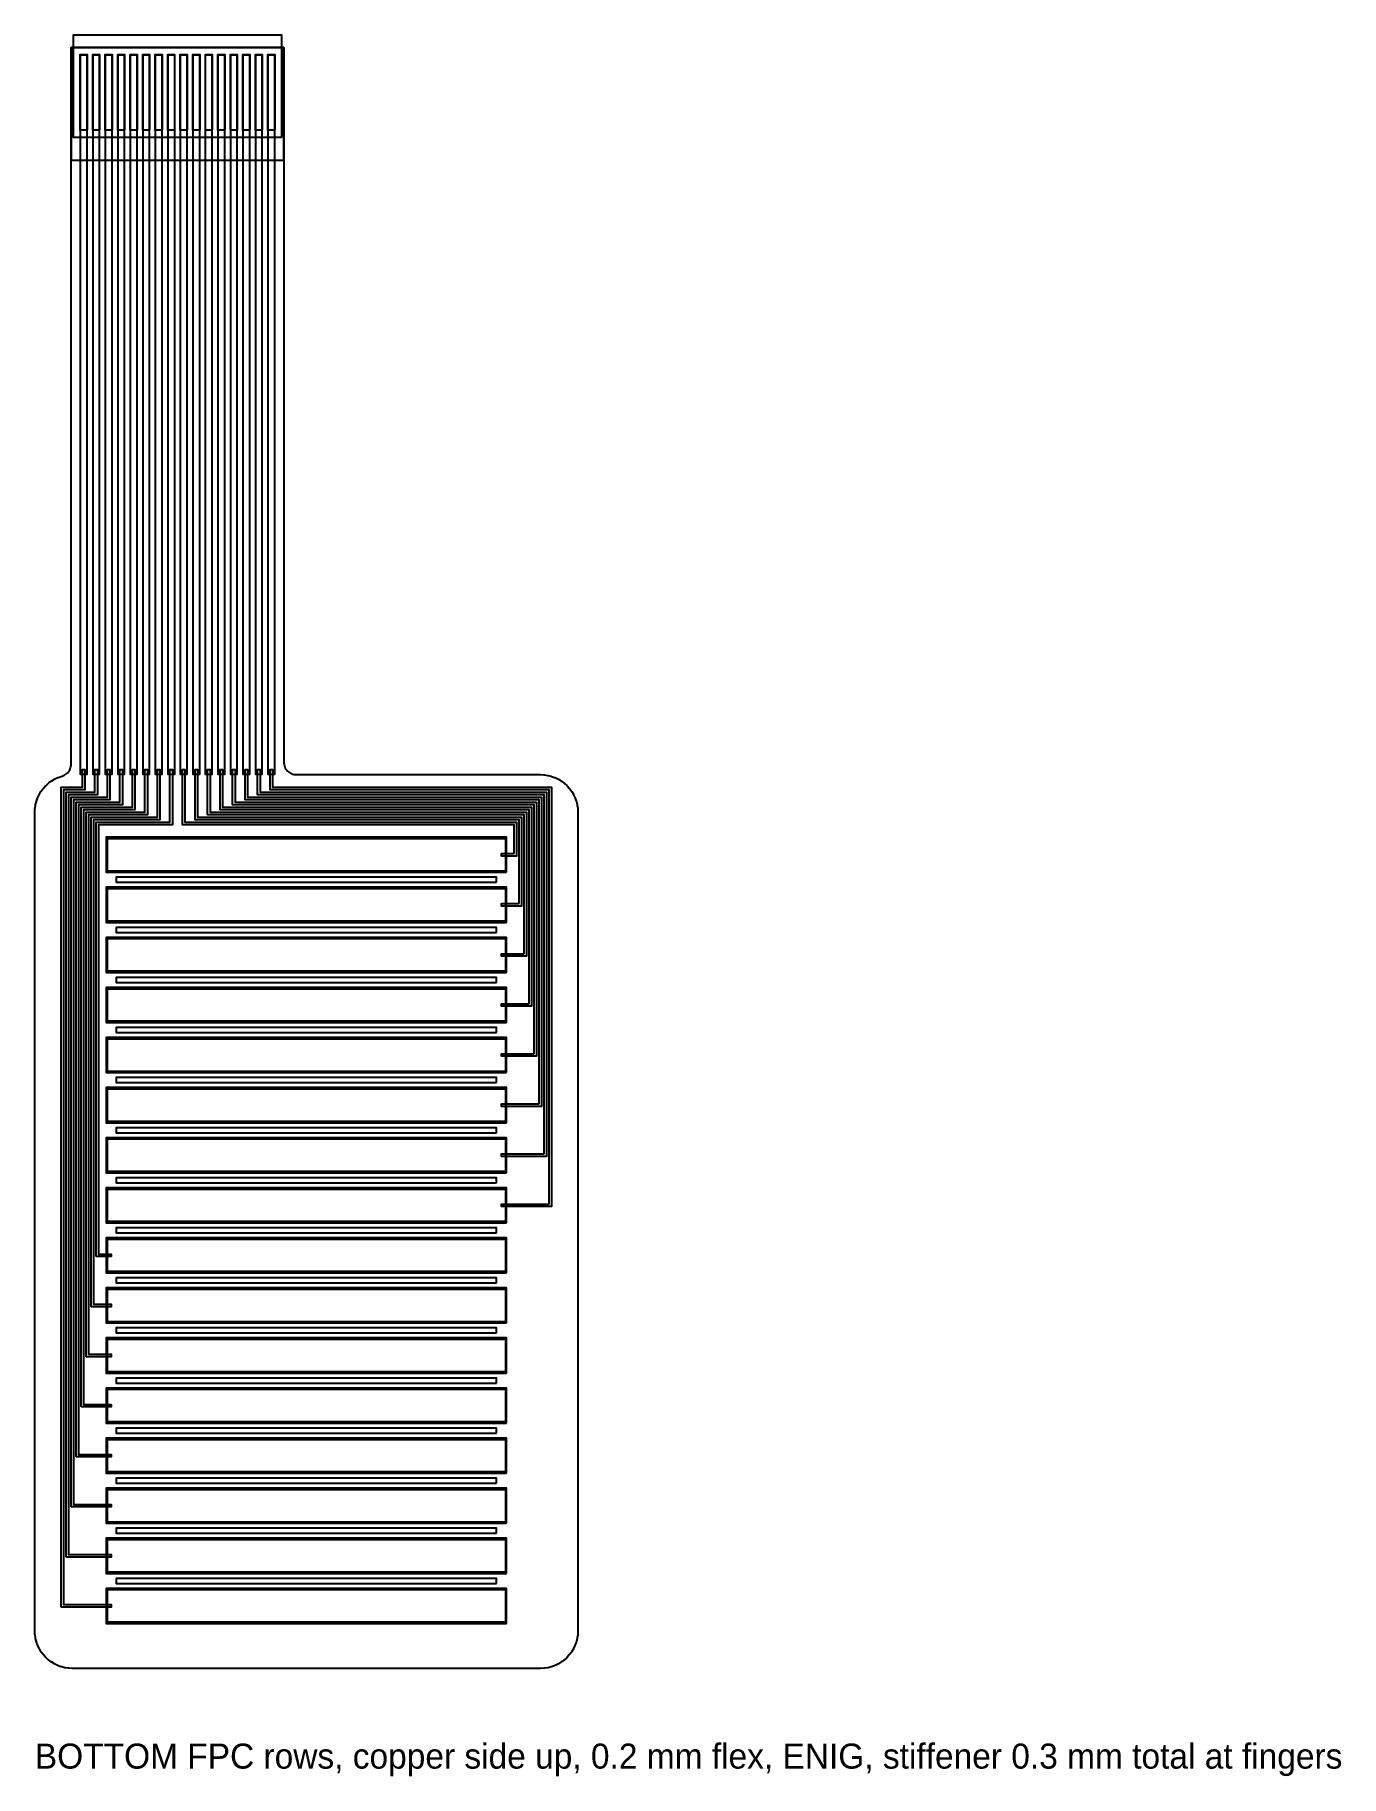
# Model space of a CAD drawing. Header units: millimetres. Extents: x -10.8 to 41.3, y -4.3 to 65.2.
import ezdxf

# ---------------------------------------------------------------- set-up
doc = ezdxf.new("R2010")
doc.units = ezdxf.units.MM
for name, color, linetype in [('COVERLAY_OPEN', 3, 'Continuous'), ('CU_ELECTRODE', 1, 'Continuous'), ('CU_TRACE', 1, 'Continuous'), ('NOTE', 8, 'Continuous'), ('OUTLINE', 7, 'Continuous'), ('SLOT', 5, 'Continuous'), ('STIFFENER', 6, 'Continuous')]:
    doc.layers.add(name, color=color, linetype=linetype)

msp = doc.modelspace()

# ---------------------------------------------------------------- linework, layer by layer
at = {"layer": 'COVERLAY_OPEN'}
for points in [[(-1, 61.15), (-9.3, 61.15), (-9.3, 65.25), (-1, 65.25), (-1, 61.15)], [(7.95, 31.85), (-7.95, 31.85), (-7.95, 33.15), (7.95, 33.15), (7.95, 31.85)], [(7.95, 29.85), (-7.95, 29.85), (-7.95, 31.15), (7.95, 31.15), (7.95, 29.85)], [(7.95, 27.85), (-7.95, 27.85), (-7.95, 29.15), (7.95, 29.15), (7.95, 27.85)], [(7.95, 25.85), (-7.95, 25.85), (-7.95, 27.15), (7.95, 27.15), (7.95, 25.85)], [(7.95, 23.85), (-7.95, 23.85), (-7.95, 25.15), (7.95, 25.15), (7.95, 23.85)], [(7.95, 21.85), (-7.95, 21.85), (-7.95, 23.15), (7.95, 23.15), (7.95, 21.85)], [(7.95, 19.85), (-7.95, 19.85), (-7.95, 21.15), (7.95, 21.15), (7.95, 19.85)], [(7.95, 17.85), (-7.95, 17.85), (-7.95, 19.15), (7.95, 19.15), (7.95, 17.85)], [(7.95, 15.85), (-7.95, 15.85), (-7.95, 17.15), (7.95, 17.15), (7.95, 15.85)], [(7.95, 13.85), (-7.95, 13.85), (-7.95, 15.15), (7.95, 15.15), (7.95, 13.85)], [(7.95, 11.85), (-7.95, 11.85), (-7.95, 13.15), (7.95, 13.15), (7.95, 11.85)], [(7.95, 9.85), (-7.95, 9.85), (-7.95, 11.15), (7.95, 11.15), (7.95, 9.85)], [(7.95, 7.85), (-7.95, 7.85), (-7.95, 9.15), (7.95, 9.15), (7.95, 7.85)], [(7.95, 5.85), (-7.95, 5.85), (-7.95, 7.15), (7.95, 7.15), (7.95, 5.85)], [(7.95, 3.85), (-7.95, 3.85), (-7.95, 5.15), (7.95, 5.15), (7.95, 3.85)], [(7.95, 1.85), (-7.95, 1.85), (-7.95, 3.15), (7.95, 3.15), (7.95, 1.85)]]:
    msp.add_lwpolyline(points, close=True, dxfattribs=at)
at = {"layer": 'CU_ELECTRODE'}
for points in [[(-8.75, 61.45), (-8.75, 64.45), (-9.05, 64.45), (-9.05, 61.45), (-8.75, 61.45)], [(-8.25, 61.45), (-8.25, 64.45), (-8.55, 64.45), (-8.55, 61.45), (-8.25, 61.45)], [(-7.75, 61.45), (-7.75, 64.45), (-8.05, 64.45), (-8.05, 61.45), (-7.75, 61.45)], [(-7.25, 61.45), (-7.25, 64.45), (-7.55, 64.45), (-7.55, 61.45), (-7.25, 61.45)], [(-6.75, 61.45), (-6.75, 64.45), (-7.05, 64.45), (-7.05, 61.45), (-6.75, 61.45)], [(-6.25, 61.45), (-6.25, 64.45), (-6.55, 64.45), (-6.55, 61.45), (-6.25, 61.45)], [(-5.75, 61.45), (-5.75, 64.45), (-6.05, 64.45), (-6.05, 61.45), (-5.75, 61.45)], [(-5.25, 61.45), (-5.25, 64.45), (-5.55, 64.45), (-5.55, 61.45), (-5.25, 61.45)], [(-4.75, 61.45), (-4.75, 64.45), (-5.05, 64.45), (-5.05, 61.45), (-4.75, 61.45)], [(-4.25, 61.45), (-4.25, 64.45), (-4.55, 64.45), (-4.55, 61.45), (-4.25, 61.45)], [(-3.75, 61.45), (-3.75, 64.45), (-4.05, 64.45), (-4.05, 61.45), (-3.75, 61.45)], [(-3.25, 61.45), (-3.25, 64.45), (-3.55, 64.45), (-3.55, 61.45), (-3.25, 61.45)], [(-2.75, 61.45), (-2.75, 64.45), (-3.05, 64.45), (-3.05, 61.45), (-2.75, 61.45)], [(-2.25, 61.45), (-2.25, 64.45), (-2.55, 64.45), (-2.55, 61.45), (-2.25, 61.45)], [(-1.75, 61.45), (-1.75, 64.45), (-2.05, 64.45), (-2.05, 61.45), (-1.75, 61.45)], [(-1.25, 61.45), (-1.25, 64.45), (-1.55, 64.45), (-1.55, 61.45), (-1.25, 61.45)], [(8, 31.8), (8, 33.2), (-8, 33.2), (-8, 31.8), (8, 31.8)], [(8, 29.8), (8, 31.2), (-8, 31.2), (-8, 29.8), (8, 29.8)], [(8, 27.8), (8, 29.2), (-8, 29.2), (-8, 27.8), (8, 27.8)], [(8, 25.8), (8, 27.2), (-8, 27.2), (-8, 25.8), (8, 25.8)], [(8, 23.8), (8, 25.2), (-8, 25.2), (-8, 23.8), (8, 23.8)], [(8, 21.8), (8, 23.2), (-8, 23.2), (-8, 21.8), (8, 21.8)], [(8, 19.8), (8, 21.2), (-8, 21.2), (-8, 19.8), (8, 19.8)], [(8, 17.8), (8, 19.2), (-8, 19.2), (-8, 17.8), (8, 17.8)], [(8, 15.8), (8, 17.2), (-8, 17.2), (-8, 15.8), (8, 15.8)], [(8, 13.8), (8, 15.2), (-8, 15.2), (-8, 13.8), (8, 13.8)], [(8, 11.8), (8, 13.2), (-8, 13.2), (-8, 11.8), (8, 11.8)], [(8, 9.8), (8, 11.2), (-8, 11.2), (-8, 9.8), (8, 9.8)], [(8, 7.8), (8, 9.2), (-8, 9.2), (-8, 7.8), (8, 7.8)], [(8, 5.8), (8, 7.2), (-8, 7.2), (-8, 5.8), (8, 5.8)], [(8, 3.8), (8, 5.2), (-8, 5.2), (-8, 3.8), (8, 3.8)], [(8, 1.8), (8, 3.2), (-8, 3.2), (-8, 1.8), (8, 1.8)]]:
    msp.add_lwpolyline(points, close=True, dxfattribs=at)
at = {"layer": 'CU_TRACE'}
for points in [[(-9.025, 64.45), (-8.775, 64.45), (-8.775, 35.7), (-9.025, 35.7), (-9.025, 64.45)], [(-8.525, 64.45), (-8.275, 64.45), (-8.275, 35.7), (-8.525, 35.7), (-8.525, 64.45)], [(-8.025, 64.45), (-7.775, 64.45), (-7.775, 35.7), (-8.025, 35.7), (-8.025, 64.45)], [(-7.525, 64.45), (-7.275, 64.45), (-7.275, 35.7), (-7.525, 35.7), (-7.525, 64.45)], [(-7.025, 64.45), (-6.775, 64.45), (-6.775, 35.7), (-7.025, 35.7), (-7.025, 64.45)], [(-6.525, 64.45), (-6.275, 64.45), (-6.275, 35.7), (-6.525, 35.7), (-6.525, 64.45)], [(-6.025, 64.45), (-5.775, 64.45), (-5.775, 35.7), (-6.025, 35.7), (-6.025, 64.45)], [(-5.525, 64.45), (-5.275, 64.45), (-5.275, 35.7), (-5.525, 35.7), (-5.525, 64.45)], [(-5.025, 64.45), (-4.775, 64.45), (-4.775, 35.7), (-5.025, 35.7), (-5.025, 64.45)], [(-4.525, 64.45), (-4.275, 64.45), (-4.275, 35.7), (-4.525, 35.7), (-4.525, 64.45)], [(-4.025, 64.45), (-3.775, 64.45), (-3.775, 35.7), (-4.025, 35.7), (-4.025, 64.45)], [(-3.525, 64.45), (-3.275, 64.45), (-3.275, 35.7), (-3.525, 35.7), (-3.525, 64.45)], [(-3.025, 64.45), (-2.775, 64.45), (-2.775, 35.7), (-3.025, 35.7), (-3.025, 64.45)], [(-2.525, 64.45), (-2.275, 64.45), (-2.275, 35.7), (-2.525, 35.7), (-2.525, 64.45)], [(-2.025, 64.45), (-1.775, 64.45), (-1.775, 35.7), (-2.025, 35.7), (-2.025, 64.45)], [(-1.525, 64.45), (-1.275, 64.45), (-1.275, 35.7), (-1.525, 35.7), (-1.525, 64.45)], [(-9.8, 2.45), (-9.8, 35.2), (-8.95, 35.2), (-8.95, 35.9), (-8.85, 35.9), (-8.85, 35.1), (-9.7, 35.1), (-9.7, 2.55), (-7.8, 2.55), (-7.8, 2.45), (-9.8, 2.45)], [(-9.6, 4.45), (-9.6, 35), (-8.45, 35), (-8.45, 35.9), (-8.35, 35.9), (-8.35, 34.9), (-9.5, 34.9), (-9.5, 4.55), (-7.8, 4.55), (-7.8, 4.45), (-9.6, 4.45)], [(-9.4, 6.45), (-9.4, 34.8), (-7.95, 34.8), (-7.95, 35.9), (-7.85, 35.9), (-7.85, 34.7), (-9.3, 34.7), (-9.3, 6.55), (-7.8, 6.55), (-7.8, 6.45), (-9.4, 6.45)], [(-9.2, 8.45), (-9.2, 34.6), (-7.45, 34.6), (-7.45, 35.9), (-7.35, 35.9), (-7.35, 34.5), (-9.1, 34.5), (-9.1, 8.55), (-7.8, 8.55), (-7.8, 8.45), (-9.2, 8.45)], [(-9, 10.45), (-9, 34.4), (-6.95, 34.4), (-6.95, 35.9), (-6.85, 35.9), (-6.85, 34.3), (-8.9, 34.3), (-8.9, 10.55), (-7.8, 10.55), (-7.8, 10.45), (-9, 10.45)], [(-8.8, 12.45), (-8.8, 34.2), (-6.45, 34.2), (-6.45, 35.9), (-6.35, 35.9), (-6.35, 34.1), (-8.7, 34.1), (-8.7, 12.55), (-7.8, 12.55), (-7.8, 12.45), (-8.8, 12.45)], [(-8.6, 14.45), (-8.6, 34), (-5.95, 34), (-5.95, 35.9), (-5.85, 35.9), (-5.85, 33.9), (-8.5, 33.9), (-8.5, 14.55), (-7.8, 14.55), (-7.8, 14.45), (-8.6, 14.45)], [(-8.4, 16.45), (-8.4, 33.8), (-5.45, 33.8), (-5.45, 35.9), (-5.35, 35.9), (-5.35, 33.7), (-8.3, 33.7), (-8.3, 16.55), (-7.8, 16.55), (-7.8, 16.45), (-8.4, 16.45)], [(8.3, 32.55), (8.3, 33.7), (-4.95, 33.7), (-4.95, 35.9), (-4.85, 35.9), (-4.85, 33.8), (8.4, 33.8), (8.4, 32.45), (7.8, 32.45), (7.8, 32.55), (8.3, 32.55)], [(8.5, 30.55), (8.5, 33.9), (-4.45, 33.9), (-4.45, 35.9), (-4.35, 35.9), (-4.35, 34), (8.6, 34), (8.6, 30.45), (7.8, 30.45), (7.8, 30.55), (8.5, 30.55)], [(8.7, 28.55), (8.7, 34.1), (-3.95, 34.1), (-3.95, 35.9), (-3.85, 35.9), (-3.85, 34.2), (8.8, 34.2), (8.8, 28.45), (7.8, 28.45), (7.8, 28.55), (8.7, 28.55)], [(8.9, 26.55), (8.9, 34.3), (-3.45, 34.3), (-3.45, 35.9), (-3.35, 35.9), (-3.35, 34.4), (9, 34.4), (9, 26.45), (7.8, 26.45), (7.8, 26.55), (8.9, 26.55)], [(9.1, 24.55), (9.1, 34.5), (-2.95, 34.5), (-2.95, 35.9), (-2.85, 35.9), (-2.85, 34.6), (9.2, 34.6), (9.2, 24.45), (7.8, 24.45), (7.8, 24.55), (9.1, 24.55)], [(9.3, 22.55), (9.3, 34.7), (-2.45, 34.7), (-2.45, 35.9), (-2.35, 35.9), (-2.35, 34.8), (9.4, 34.8), (9.4, 22.45), (7.8, 22.45), (7.8, 22.55), (9.3, 22.55)], [(9.5, 20.55), (9.5, 34.9), (-1.95, 34.9), (-1.95, 35.9), (-1.85, 35.9), (-1.85, 35), (9.6, 35), (9.6, 20.45), (7.8, 20.45), (7.8, 20.55), (9.5, 20.55)], [(9.7, 18.55), (9.7, 35.1), (-1.45, 35.1), (-1.45, 35.9), (-1.35, 35.9), (-1.35, 35.2), (9.8, 35.2), (9.8, 18.45), (7.8, 18.45), (7.8, 18.55), (9.7, 18.55)]]:
    msp.add_lwpolyline(points, close=True, dxfattribs=at)
at = {"layer": 'OUTLINE'}
msp.add_lwpolyline([(-9.762, 35.642), (-9.733, 35.651), (-9.689, 35.669), (-9.647, 35.691), (-9.608, 35.716), (-9.571, 35.746), (-9.537, 35.779), (-9.506, 35.815), (-9.479, 35.853), (-9.455, 35.894), (-9.435, 35.937), (-9.42, 35.982), (-9.409, 36.028), (-9.402, 36.075), (-9.4, 36.122), (-9.4, 64.738), (-9.399, 64.749), (-9.388, 64.75), (-0.912, 64.75), (-0.901, 64.749), (-0.9, 64.738), (-0.9, 36.2), (-0.898, 36.151), (-0.89, 36.102), (-0.878, 36.055), (-0.862, 36.009), (-0.841, 35.964), (-0.816, 35.922), (-0.787, 35.883), (-0.754, 35.846), (-0.717, 35.813), (-0.678, 35.784), (-0.636, 35.759), (-0.591, 35.738), (-0.545, 35.722), (-0.498, 35.71), (-0.449, 35.702), (-0.4, 35.7), (9.344, 35.7), (9.356, 35.7), (9.485, 35.693), (9.509, 35.691), (9.63, 35.673), (9.655, 35.668), (9.774, 35.638), (9.797, 35.631), (9.912, 35.59), (9.935, 35.581), (10.046, 35.528), (10.068, 35.517), (10.173, 35.454), (10.193, 35.44), (10.292, 35.367), (10.311, 35.351), (10.402, 35.269), (10.419, 35.252), (10.501, 35.161), (10.517, 35.142), (10.59, 35.043), (10.604, 35.023), (10.667, 34.918), (10.678, 34.896), (10.731, 34.785), (10.74, 34.762), (10.781, 34.647), (10.788, 34.624), (10.818, 34.505), (10.823, 34.48), (10.841, 34.359), (10.843, 34.335), (10.85, 34.206), (10.85, 34.194), (10.85, 1.506), (10.85, 1.494), (10.843, 1.365), (10.841, 1.341), (10.823, 1.22), (10.818, 1.195), (10.788, 1.076), (10.781, 1.053), (10.74, 0.938), (10.731, 0.915), (10.678, 0.804), (10.667, 0.782), (10.604, 0.677), (10.59, 0.657), (10.517, 0.558), (10.501, 0.539), (10.419, 0.448), (10.402, 0.431), (10.311, 0.349), (10.292, 0.333), (10.193, 0.26), (10.173, 0.246), (10.068, 0.183), (10.046, 0.172), (9.935, 0.119), (9.912, 0.11), (9.797, 0.069), (9.774, 0.062), (9.655, 0.032), (9.63, 0.027), (9.509, 0.009), (9.485, 0.007), (9.356, 0), (9.344, 0), (-9.344, 0), (-9.356, 0), (-9.485, 0.007), (-9.509, 0.009), (-9.63, 0.027), (-9.655, 0.032), (-9.774, 0.062), (-9.797, 0.069), (-9.912, 0.11), (-9.935, 0.119), (-10.046, 0.172), (-10.068, 0.183), (-10.173, 0.246), (-10.193, 0.26), (-10.292, 0.333), (-10.311, 0.349), (-10.402, 0.431), (-10.419, 0.448), (-10.501, 0.539), (-10.517, 0.558), (-10.59, 0.657), (-10.604, 0.677), (-10.667, 0.782), (-10.678, 0.804), (-10.731, 0.915), (-10.74, 0.938), (-10.781, 1.053), (-10.788, 1.076), (-10.818, 1.195), (-10.823, 1.22), (-10.841, 1.341), (-10.843, 1.365), (-10.85, 1.494), (-10.85, 1.506), (-10.85, 34.194), (-10.85, 34.206), (-10.843, 34.335), (-10.841, 34.359), (-10.823, 34.48), (-10.818, 34.505), (-10.788, 34.624), (-10.781, 34.647), (-10.74, 34.762), (-10.731, 34.785), (-10.678, 34.896), (-10.667, 34.918), (-10.604, 35.023), (-10.59, 35.043), (-10.517, 35.142), (-10.501, 35.161), (-10.419, 35.252), (-10.402, 35.269), (-10.311, 35.351), (-10.292, 35.367), (-10.193, 35.44), (-10.173, 35.454), (-10.068, 35.517), (-10.046, 35.528), (-9.935, 35.581), (-9.912, 35.59), (-9.797, 35.631), (-9.762, 35.642), (-9.762, 35.642)], close=True, dxfattribs=at)
at = {"layer": 'SLOT'}
for points in [[(7.6, 31.4), (7.6, 31.6), (-7.6, 31.6), (-7.6, 31.4), (7.6, 31.4)], [(7.6, 29.4), (7.6, 29.6), (-7.6, 29.6), (-7.6, 29.4), (7.6, 29.4)], [(7.6, 27.4), (7.6, 27.6), (-7.6, 27.6), (-7.6, 27.4), (7.6, 27.4)], [(7.6, 25.4), (7.6, 25.6), (-7.6, 25.6), (-7.6, 25.4), (7.6, 25.4)], [(7.6, 23.4), (7.6, 23.6), (-7.6, 23.6), (-7.6, 23.4), (7.6, 23.4)], [(7.6, 21.4), (7.6, 21.6), (-7.6, 21.6), (-7.6, 21.4), (7.6, 21.4)], [(7.6, 19.4), (7.6, 19.6), (-7.6, 19.6), (-7.6, 19.4), (7.6, 19.4)], [(7.6, 17.4), (7.6, 17.6), (-7.6, 17.6), (-7.6, 17.4), (7.6, 17.4)], [(7.6, 15.4), (7.6, 15.6), (-7.6, 15.6), (-7.6, 15.4), (7.6, 15.4)], [(7.6, 13.4), (7.6, 13.6), (-7.6, 13.6), (-7.6, 13.4), (7.6, 13.4)], [(7.6, 11.4), (7.6, 11.6), (-7.6, 11.6), (-7.6, 11.4), (7.6, 11.4)], [(7.6, 9.4), (7.6, 9.6), (-7.6, 9.6), (-7.6, 9.4), (7.6, 9.4)], [(7.6, 7.4), (7.6, 7.6), (-7.6, 7.6), (-7.6, 7.4), (7.6, 7.4)], [(7.6, 5.4), (7.6, 5.6), (-7.6, 5.6), (-7.6, 5.4), (7.6, 5.4)], [(7.6, 3.4), (7.6, 3.6), (-7.6, 3.6), (-7.6, 3.4), (7.6, 3.4)]]:
    msp.add_lwpolyline(points, close=True, dxfattribs=at)
at = {"layer": 'STIFFENER'}
msp.add_lwpolyline([(-0.9, 60.25), (-0.9, 64.75), (-9.4, 64.75), (-9.4, 60.25), (-0.9, 60.25)], close=True, dxfattribs=at)

# ---------------------------------------------------------------- texts
at = {"layer": 'NOTE'}
msp.add_text('BOTTOM FPC rows, copper side up, 0.2 mm flex, ENIG, stiffener 0.3 mm total at fingers', height=1, dxfattribs=at).set_placement((-10.85, -4))

doc.saveas('drawing.dxf')
